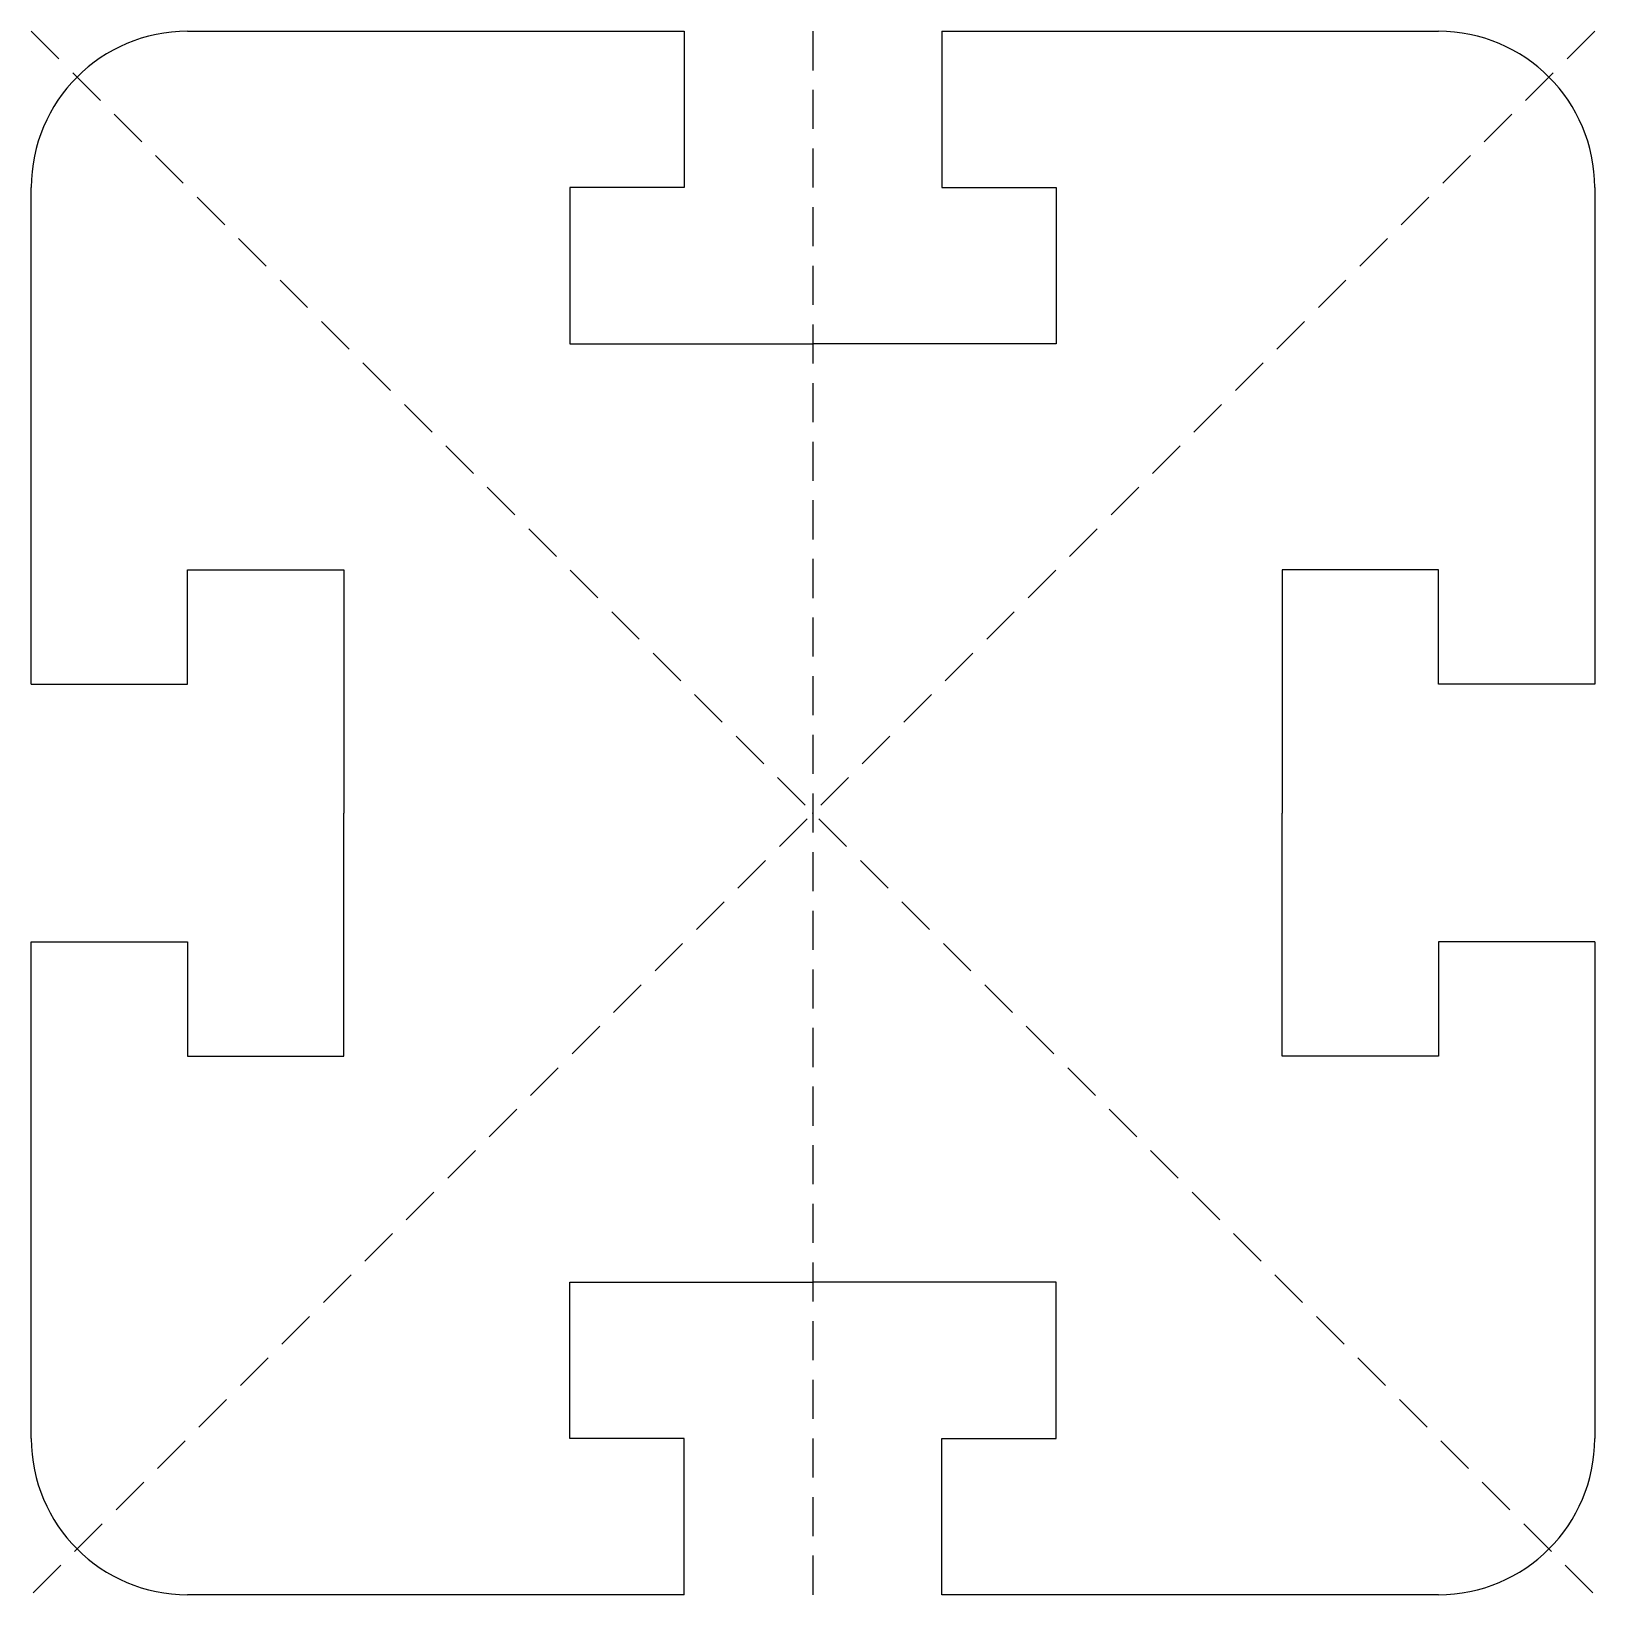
# Model space of a CAD drawing. Header units: millimetres. Extents: x -10 to 10, y -10 to 10.
import ezdxf

# ---------------------------------------------------------------- set-up
doc = ezdxf.new("R2010")
doc.units = ezdxf.units.MM
doc.linetypes.add('DASHED', pattern=[0.75, 0.5, -0.25])
doc.layers.get('0').update_dxf_attribs({"linetype": 'CONTINUOUS'})

msp = doc.modelspace()

# ---------------------------------------------------------------- linework, layer by layer
at = {"linetype": 'DASHED'}
for p, q in [((-10, 10), (10, -10)), ((10, 10), (-10, -10)), ((0, 10), (0, -10))]:
    msp.add_line(p, q, dxfattribs=at)
for p, q in [((-8, 10), (-1.648, 10)), ((-1.648, 10), (-1.648, 8)), ((1.648, 10), (1.648, 8)), ((1.648, 10), (8, 10)), ((-1.648, 8), (-3.111, 8)), ((1.648, 8), (3.111, 8)), ((-10, 1.648), (-10, 8)), ((-3.111, 8), (-3.111, 6)), ((3.111, 8), (3.111, 6)), ((10, 8), (10, 1.648)), ((-3.111, 6), (0, 6)), ((3.111, 6), (0, 6)), ((-8, 1.648), (-8, 3.111)), ((-8, 3.111), (-6, 3.111)), ((-6, 3.111), (-6, 0)), ((8, 3.111), (6, 3.111)), ((6, 3.111), (6, 0)), ((8, 1.648), (8, 3.111)), ((-10, 1.648), (-8, 1.648)), ((10, 1.648), (8, 1.648)), ((6, -3.111), (6, 0)), ((-6, -3.111), (-6, 0)), ((-10, -1.648), (-8, -1.648)), ((-10, -8), (-10, -1.648)), ((-8, -1.648), (-8, -3.111)), ((8, -1.648), (8, -3.111)), ((10, -1.648), (8, -1.648)), ((10, -1.648), (10, -8)), ((-8, -3.111), (-6, -3.111)), ((8, -3.111), (6, -3.111)), ((-3.111, -8), (-3.111, -6)), ((-3.111, -6), (0, -6)), ((3.111, -6), (0, -6)), ((3.111, -8), (3.111, -6)), ((-1.648, -8), (-3.111, -8)), ((1.648, -8), (3.111, -8)), ((-1.648, -10), (-1.648, -8)), ((1.648, -10), (1.648, -8)), ((-1.648, -10), (-8, -10)), ((8, -10), (1.648, -10))]:
    msp.add_line(p, q)
for centre, start, end in [((-8, 8), 90, 180), ((8, 8), 0, 90), ((-8, -8), 180, 270), ((8, -8), 270, 360)]:
    msp.add_arc(centre, 2, start, end)
msp.add_point((0, 0))
msp.add_point((0, 0))
msp.add_point((0, 0))

doc.saveas('drawing.dxf')
